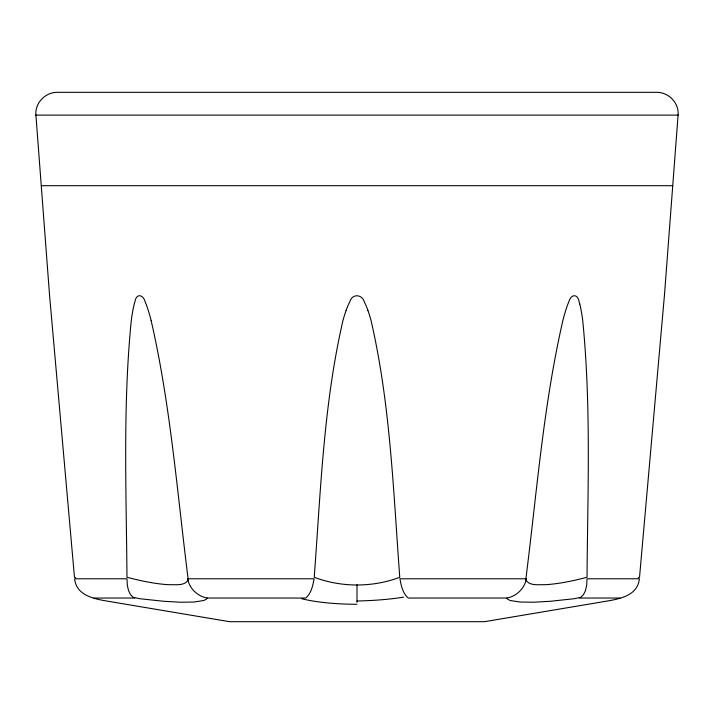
<?xml version="1.0" encoding="UTF-8"?>
<svg xmlns="http://www.w3.org/2000/svg" width="714" height="714" viewBox="0 0 714 714"><rect width="100%" height="100%" fill="white"/><g stroke="black" fill="none" stroke-linecap="round" stroke-linejoin="round"><path stroke-width="1.07" d="M525.834 579.224C536.785 492.963 543.372 405.472 562.891 320.425A170.432 120.211 -82.8 0 1 564.247 315.311L565.738 310.331A64.671 45.58 -82.8 0 1 568.853 301.745C571.164 293.499 578.028 293.74 579.241 302.317A45.384 31.943 -82.8 0 1 579.714 303.994M207.212 598.046C197.617 596.404 189.308 588.443 187.666 578.786L314.08 578.786C312.83 585.605 311.286 593.388 305.735 598.046L207.212 598.046L206.15 599.394L203.606 600.536L193.851 602.036L180.463 602.232L163.693 601.277L140.006 598.743L133.259 597.35L130.555 594.726L128.502 590.532L127.279 585.034L126.994 578.786L74.613 578.786C76.505 598.02 99.657 599.662 114.24 602.295L229.542 621.689L484.458 621.689L599.724 602.304C614.317 599.653 637.495 598.037 639.387 578.786L586.997 578.786L586.712 585.034L585.498 590.532L583.436 594.726L580.652 597.404L573.994 598.743L550.307 601.277L533.536 602.232L520.149 602.036L510.394 600.536L507.85 599.394L506.788 598.046L408.265 598.046C402.714 593.388 401.17 585.605 399.92 578.786L526.334 578.786C524.692 588.443 516.383 596.404 506.788 598.046M188.139 579.955C184.444 586.426 174.653 584.364 168.361 584.695C154.34 583.793 140.551 580.785 126.976 577.278C126.316 491.714 122.79 405.722 131.287 320.425A170.432 119.863 82.8 0 1 132.019 315.32L132.866 310.331A64.671 45.517 82.8 0 1 134.901 301.754C136.472 292.642 143.443 294.65 145.344 302.317A45.384 31.978 82.8 0 1 146.04 303.986A70.927 49.971 82.8 0 1 148.244 310.34L148.851 312.232A128.288 90.455 82.8 0 1 149.744 315.32L150.092 316.579A176.929 124.78 82.8 0 1 151.109 320.425M346.111 310.331L344.46 315.32A170.432 169.753 0.9 0 0 342.988 320.425C323.522 404.543 320.657 491.482 314.231 577.278C341.328 587.551 372.672 587.551 399.769 577.278C393.343 491.482 390.478 404.543 371.021 320.425A176.929 176.233 -0.9 0 0 369.923 316.579L369.54 315.32A128.288 127.779 -0.7 0 0 368.549 312.232L367.888 310.331M638.28 577.68L639.53 577.278L664.448 295.212L678.086 115.115C679.157 103.164 669.036 92.552 657.183 92.311L56.817 92.311C44.964 92.552 34.843 103.164 35.914 115.115L49.552 295.212L74.47 577.278L75.72 577.68M35.7 115.115L678.3 115.115M41.341 185.694L672.659 185.694M93.918 598.046L134.75 598.046M579.25 598.046L620.082 598.046M151.109 320.425C170.628 405.472 177.215 492.963 188.166 579.224M525.861 579.955C529.556 586.426 539.347 584.364 545.639 584.695C559.66 583.793 573.449 580.785 587.024 577.278C587.684 491.714 591.21 405.722 582.713 320.425A176.929 124.441 -82.8 0 0 582.178 316.57L581.99 315.32A128.288 90.259 -82.8 0 0 581.482 312.232L581.134 310.331A70.927 49.935 -82.8 0 0 579.741 303.977M357 584.828L357 602.295M356.902 604.294A74.542 16.386 0 0 1 301.897 598.787M403.615 597.136A74.542 13.111 -1.1 0 1 356.938 601.01M367.871 310.34A70.927 70.641 -0.2 0 0 365.327 303.986A45.384 45.205 -0.4 0 0 364.488 302.317C362.373 294.114 352.216 293.258 349.798 301.781A64.671 64.421 0.4 0 0 346.156 310.34"/></g></svg>
